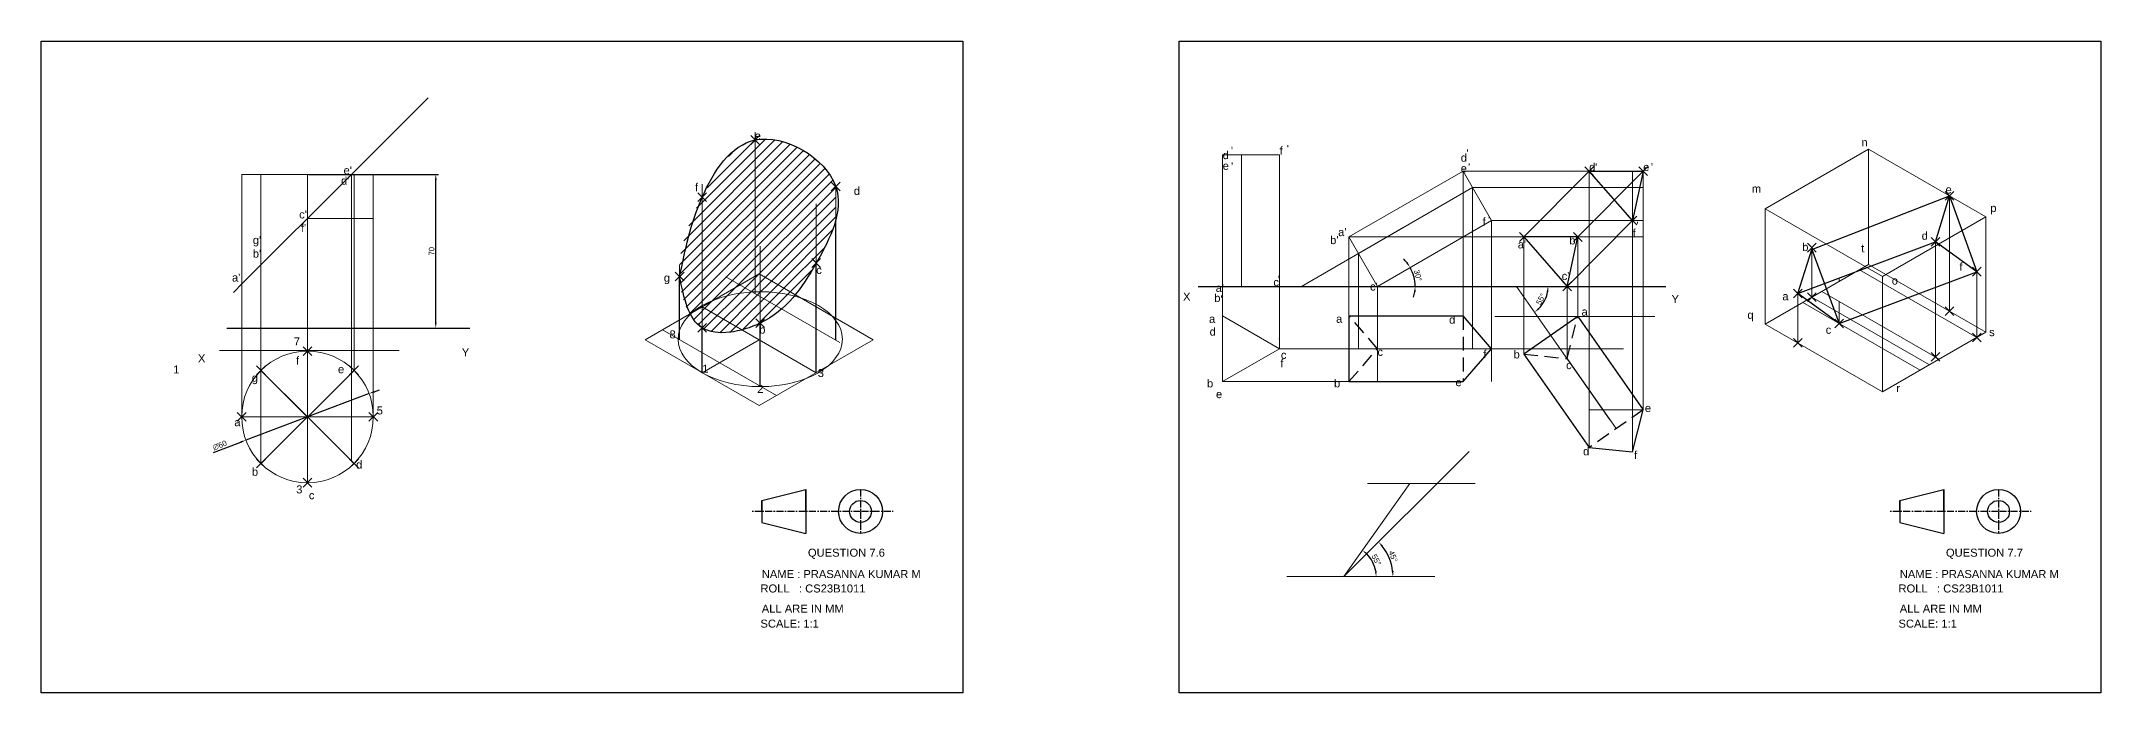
# Model space of a CAD drawing. Header units: millimetres. Extents: x -5 to 7830, y -5 to 1402.
# Drawn here: x 5088 to 6027, y 334 to 631 of the extents above; entities that cross this region are included whole.
import ezdxf

# ---------------------------------------------------------------- set-up
doc = ezdxf.new("R2010")
doc.units = ezdxf.units.MM
doc.header["$PDMODE"] = 3
doc.header["$PDSIZE"] = 2
doc.linetypes.add('CENTER', pattern=[50.8, 31.75, -6.35, 6.35, -6.35])
doc.linetypes.add('HIDDEN', pattern=[9.525, 6.35, -3.175])
doc.styles.get("Standard").update_dxf_attribs({"font": 'arial.ttf'})
doc.dimstyles.new('ISO-25', dxfattribs={"dimtxt": 2.5, "dimasz": 2.5, "dimexe": 1.25, "dimexo": 0.625, "dimtad": 1, "dimtxsty": 'Standard', "dimcen": 2.5, "dimadec": 0, "dimazin": 0, "dimtfac": 1, "dimtmove": 0, "dimatfit": 3, "dimfxl": 1, "dimarcsym": 0})

# ---------------------------------------------------------------- blocks, each defined once
blk = doc.blocks.new('*D37')
at = {"color": 0, "linetype": 'ByBlock', "lineweight": -2, "transparency": 16777216}
for p, q in [((5237.29, 470.66), (5181.16, 449.46)), ((5239.63, 471.54), (5241.97, 472.43)), ((5166.42, 443.89), (5178.82, 448.58))]:
    blk.add_line(p, q, dxfattribs=at)
at = {"color": 0, "linetype": 'ByBlock', "lineweight": 5, "transparency": 16777216}
for points in [[(5239.49, 471.93), (5239.78, 471.15), (5237.29, 470.66)], [(5178.68, 448.97), (5178.97, 448.19), (5181.16, 449.46)]]:
    blk.add_solid(points, dxfattribs=at)
at = {"layer": 'Defpoints', "color": 0, "linetype": 'ByBlock', "lineweight": 5, "transparency": 16777216}
for p in [(5237.29, 470.66), (5181.16, 449.46)]:
    blk.add_point(p, dxfattribs=at)
at = {"color": 0, "linetype": 'ByBlock', "lineweight": 5, "transparency": 16777216, "insert": (5169.25, 447.07), "char_height": 2.5, "attachment_point": 5, "rotation": 20.68865}
blk.add_mtext('∅60', dxfattribs=at)
blk = doc.blocks.new('*D38')
at = {"color": 0, "linetype": 'ByBlock', "lineweight": -2, "transparency": 16777216}
for p, q in [((5209.85, 570.55), (5268.94, 570.55)), ((5267.69, 503.05), (5267.69, 568.05)), ((5209.85, 500.55), (5268.94, 500.55))]:
    blk.add_line(p, q, dxfattribs=at)
at = {"color": 0, "linetype": 'ByBlock', "lineweight": 5, "transparency": 16777216}
for points in [[(5267.28, 568.05), (5268.11, 568.05), (5267.69, 570.55)], [(5267.28, 503.05), (5268.11, 503.05), (5267.69, 500.55)]]:
    blk.add_solid(points, dxfattribs=at)
at = {"layer": 'Defpoints', "color": 0, "linetype": 'ByBlock', "lineweight": 5, "transparency": 16777216}
for p in [(5209.23, 570.55), (5267.69, 570.55), (5209.23, 500.55)]:
    blk.add_point(p, dxfattribs=at)
at = {"color": 0, "linetype": 'ByBlock', "lineweight": 5, "transparency": 16777216, "insert": (5265.79, 535.55), "char_height": 2.5, "attachment_point": 5, "rotation": 90}
blk.add_mtext('70', dxfattribs=at)
blk = doc.blocks.new('*D39')
at = {"color": 0, "linetype": 'ByBlock', "lineweight": -2, "transparency": 16777216}
for start, end in [(38.34222, 46.68445), (0, 30), (343.31555, 351.65778)]:
    blk.add_arc((5696.86, 519.55), 17.19, start, end, dxfattribs=at)
at = {"color": 0, "linetype": 'ByBlock', "lineweight": 18, "transparency": 16777216}
for points in [[(5710.69, 530.44), (5710, 529.98), (5711.75, 528.14)], [(5713.45, 517.09), (5714.28, 517.03), (5714.05, 519.55)]]:
    blk.add_solid(points, dxfattribs=at)
at = {"layer": 'Defpoints', "color": 0, "linetype": 'ByBlock', "lineweight": 18, "transparency": 16777216}
for p in [(5748.83, 549.55), (5615.08, 519.55), (5696.86, 519.55), (5713.79, 522.53), (5828.27, 519.55)]:
    blk.add_point(p, dxfattribs=at)
at = {"color": 0, "linetype": 'ByBlock', "lineweight": 18, "transparency": 16777216, "insert": (5715.3, 524.49), "char_height": 2.5, "attachment_point": 5, "rotation": 285}
blk.add_mtext('30°', dxfattribs=at)
blk = doc.blocks.new('*D40')
at = {"color": 0, "linetype": 'ByBlock', "lineweight": -2, "transparency": 16777216}
blk.add_arc((5760.24, 519.55), 14.35, 314.99737, 350.00263, dxfattribs=at)
at = {"color": 0, "linetype": 'ByBlock', "lineweight": 18, "transparency": 16777216}
for points in [[(5773.96, 517.1), (5774.79, 517.02), (5774.59, 519.55)], [(5770.66, 509.09), (5770.12, 509.72), (5768.47, 507.8)]]:
    blk.add_solid(points, dxfattribs=at)
at = {"layer": 'Defpoints', "color": 0, "linetype": 'ByBlock', "lineweight": 18, "transparency": 16777216}
for p in [(5615.08, 519.55), (5760.24, 519.55), (5828.27, 519.55), (5771.75, 510.98), (5802.8, 458.77)]:
    blk.add_point(p, dxfattribs=at)
at = {"color": 0, "linetype": 'ByBlock', "lineweight": 18, "transparency": 16777216, "insert": (5771.29, 513.8), "char_height": 2.5, "attachment_point": 5, "rotation": 62.5}
blk.add_mtext('55°', dxfattribs=at)
blk = doc.blocks.new('*D64')
at = {"color": 0, "linetype": 'ByBlock', "lineweight": -2, "transparency": 16777216}
blk.add_arc((5681.57, 387.23), 22.35, 6.41092, 38.58908, dxfattribs=at)
at = {"color": 0, "linetype": 'ByBlock', "lineweight": 5, "transparency": 16777216}
for points in [[(5698.73, 400.9), (5699.35, 401.45), (5697.37, 403.04)], [(5704.2, 389.75), (5703.36, 389.71), (5703.92, 387.23)]]:
    blk.add_solid(points, dxfattribs=at)
at = {"layer": 'Defpoints', "color": 0, "linetype": 'ByBlock', "lineweight": 5, "transparency": 16777216}
for p in [(5738.69, 444.36), (5655.61, 387.23), (5681.57, 387.23), (5703.16, 393.02), (5723.04, 387.23)]:
    blk.add_point(p, dxfattribs=at)
at = {"color": 0, "linetype": 'ByBlock', "lineweight": 18, "transparency": 16777216, "insert": (5703.97, 396.51), "char_height": 2.5, "attachment_point": 5, "rotation": 292.5}
blk.add_mtext('45°', dxfattribs=at)
blk = doc.blocks.new('*D65')
at = {"color": 0, "linetype": 'ByBlock', "lineweight": -2, "transparency": 16777216}
blk.add_arc((5681.57, 387.23), 14.7, 9.75278, 44.98283, dxfattribs=at)
at = {"color": 0, "linetype": 'ByBlock', "lineweight": 5, "transparency": 16777216}
for points in [[(5691.7, 397.31), (5692.24, 397.95), (5690.06, 399.24)], [(5696.47, 389.76), (5695.64, 389.69), (5696.27, 387.23)]]:
    blk.add_solid(points, dxfattribs=at)
at = {"layer": 'Defpoints', "color": 0, "linetype": 'ByBlock', "lineweight": 5, "transparency": 16777216}
for p in [(5711.57, 429.66), (5655.61, 387.23), (5681.57, 387.23), (5695.53, 391.84), (5723.04, 387.23)]:
    blk.add_point(p, dxfattribs=at)
at = {"color": 0, "linetype": 'ByBlock', "lineweight": 18, "transparency": 16777216, "insert": (5696.31, 394.87), "char_height": 2.5, "attachment_point": 5, "rotation": 297.36781}
blk.add_mtext('55°', dxfattribs=at)

msp = doc.modelspace()

# ---------------------------------------------------------------- hatches: boundary and pattern name
at = {"linetype": 'ByBlock', "lineweight": 30}
h = msp.add_hatch(dxfattribs=at)
h.set_pattern_fill('ANSI31', color=0)
edge = h.paths.add_edge_path()
edge.add_spline(control_points=[(5449.94, 565.08), (5445.321, 578.185), (5426.491, 589.202), (5413.254, 586.26)], knot_values=[0, 0, 0, 0, 42.3606798, 42.3606798, 42.3606798, 42.3606798], degree=3, periodic=0)
edge.add_line((5413.254, 586.26), (5413.254, 524.144))
edge.add_line((5413.254, 524.144), (5415.087, 525.202))
edge.add_line((5415.087, 525.202), (5431.417, 515.774))
edge.add_spline(control_points=[(5431.417, 515.774), (5434.965, 520.105), (5438.031, 524.983), (5441.068, 530.202)], knot_values=[72.6209002, 72.6209002, 72.6209002, 72.6209002, 89.5345809, 89.5345809, 89.5345809, 89.5345809], degree=3, periodic=0)
edge.add_spline(control_points=[(5441.068, 530.202), (5444.629, 536.321), (5448.152, 542.908), (5449.94, 549.452)], knot_values=[89.5345809, 89.5345809, 89.5345809, 89.5345809, 109.3690848, 109.3690848, 109.3690848, 109.3690848], degree=3, periodic=0)
edge.add_line((5449.94, 549.452), (5449.94, 565.08))
edge = h.paths.add_edge_path()
edge.add_spline(control_points=[(5413.254, 586.26), (5402.152, 583.793), (5394.984, 571.508), (5389.106, 560.202)], knot_values=[0, 0, 0, 0, 35.5267193, 35.5267193, 35.5267193, 35.5267193], degree=3, periodic=0)
edge.add_line((5389.106, 560.202), (5389.106, 510.202))
edge.add_line((5389.106, 510.202), (5413.254, 524.144))
edge.add_line((5413.254, 524.144), (5413.254, 586.26))
edge = h.paths.add_edge_path()
edge.add_spline(control_points=[(5389.106, 560.202), (5383.735, 549.87), (5379.441, 540.356), (5378.836, 529.366)], knot_values=[203.4105648, 203.4105648, 203.4105648, 203.4105648, 235.8760354, 235.8760354, 235.8760354, 235.8760354], degree=3, periodic=0)
edge.add_line((5378.836, 529.366), (5378.836, 524.028))
edge.add_spline(control_points=[(5378.836, 524.028), (5379.157, 518.132), (5380.554, 511.753), (5383.346, 506.876)], knot_values=[0, 0, 0, 0, 16.6255229, 16.6255229, 16.6255229, 16.6255229], degree=3, periodic=0)
edge.add_line((5383.346, 506.876), (5389.106, 510.202))
edge.add_line((5389.106, 510.202), (5389.106, 560.202))
edge = h.paths.add_edge_path()
edge.add_line((5415.578, 514.918), (5406.427, 520.202))
edge.add_line((5406.427, 520.202), (5389.106, 510.202))
edge.add_line((5389.106, 510.202), (5407.391, 499.645))
edge.add_spline(control_points=[(5407.391, 499.645), (5410.232, 500.437), (5413.022, 501.536), (5415.578, 502.815)], knot_values=[44.0930802, 44.0930802, 44.0930802, 44.0930802, 52.1208416, 52.1208416, 52.1208416, 52.1208416], degree=3, periodic=0)
edge.add_line((5415.578, 502.815), (5415.578, 514.918))
edge = h.paths.add_edge_path()
edge.add_line((5415.578, 524.918), (5415.578, 514.918))
edge.add_line((5415.578, 514.918), (5425.248, 509.335))
edge.add_spline(control_points=[(5425.248, 509.335), (5427.488, 511.304), (5429.522, 513.461), (5431.417, 515.774)], knot_values=[63.586495, 63.586495, 63.586495, 63.586495, 72.6209002, 72.6209002, 72.6209002, 72.6209002], degree=3, periodic=0)
edge.add_line((5431.417, 515.774), (5415.578, 524.918))
h.paths.add_polyline_path([(5413.254, 524.144), (5406.427, 520.202), (5413.254, 516.26)], flags=17)
h.paths.add_polyline_path([(5415.578, 524.918), (5415.087, 525.202), (5413.254, 524.144), (5413.254, 516.26), (5415.578, 514.918)])
edge = h.paths.add_edge_path()
edge.add_line((5415.578, 514.918), (5415.578, 502.815))
edge.add_spline(control_points=[(5415.578, 502.815), (5419.229, 504.642), (5422.405, 506.837), (5425.248, 509.335)], knot_values=[52.1208416, 52.1208416, 52.1208416, 52.1208416, 63.586495, 63.586495, 63.586495, 63.586495], degree=3, periodic=0)
edge.add_line((5425.248, 509.335), (5415.578, 514.918))
edge = h.paths.add_edge_path()
edge.add_line((5389.106, 510.202), (5389.106, 500.624))
edge.add_spline(control_points=[(5389.106, 500.624), (5393.995, 497.625), (5400.831, 497.817), (5407.391, 499.645)], knot_values=[25.5587079, 25.5587079, 25.5587079, 25.5587079, 44.0930802, 44.0930802, 44.0930802, 44.0930802], degree=3, periodic=0)
edge.add_line((5407.391, 499.645), (5389.106, 510.202))
edge = h.paths.add_edge_path()
edge.add_line((5389.106, 510.202), (5383.346, 506.876))
edge.add_spline(control_points=[(5383.346, 506.876), (5384.847, 504.256), (5386.75, 502.069), (5389.106, 500.624)], knot_values=[16.6255229, 16.6255229, 16.6255229, 16.6255229, 25.5587079, 25.5587079, 25.5587079, 25.5587079], degree=3, periodic=0)
edge.add_line((5389.106, 500.624), (5389.106, 510.202))
h.paths.add_polyline_path([(5412.352, 585.632), (5416.566, 585.632), (5416.566, 589.774), (5412.352, 589.774)], flags=9)

# ---------------------------------------------------------------- linework, layer by layer
at = {"color": 0, "linetype": 'ByBlock', "lineweight": 30}
for p, q in [((5229.229, 570.549), (5264.175, 605.494)), ((5179.646, 520.966), (5175.49, 516.809))]:
    msp.add_line(p, q, dxfattribs=at)
at = {"color": 4, "linetype": 'ByBlock', "lineweight": 18}
for p, q in [((5413.254, 516.26), (5413.254, 589.774)), ((5449.94, 495.08), (5449.94, 565.08)), ((5441.068, 480.202), (5441.068, 557.113)), ((5415.578, 474.028), (5415.578, 537.857)), ((5378.836, 495.241), (5378.836, 529.366))]:
    msp.add_line(p, q, dxfattribs=at)
at = {"color": 7, "linetype": 'ByBlock', "lineweight": 5, "true_color": 0xffffff}
for p, q in [((5873.553, 554.879), (5920.647, 582.068)), ((5920.647, 529.568), (5920.647, 582.068)), ((5920.647, 582.068), (5974.175, 551.164)), ((5873.553, 502.379), (5873.553, 554.879)), ((5927.082, 523.974), (5873.553, 554.879)), ((5927.082, 523.974), (5974.175, 551.164)), ((5974.175, 498.664), (5974.175, 551.164)), ((5873.553, 502.379), (5920.647, 529.568)), ((5974.175, 498.664), (5920.647, 529.568)), ((5927.082, 471.474), (5927.082, 523.974)), ((5927.082, 471.474), (5873.553, 502.379)), ((5927.082, 471.474), (5974.175, 498.664))]:
    msp.add_line(p, q, dxfattribs=at)
at = {"linetype": 'ByBlock', "lineweight": 18}
for p, q in [((5626.298, 519.549), (5626.298, 579.549)), ((5652.278, 579.549), (5626.298, 579.549)), ((5634.958, 519.549), (5634.958, 579.549)), ((5652.278, 519.549), (5652.278, 579.549)), ((5389.106, 480.202), (5389.106, 566.085)), ((5683.874, 542.049), (5735.835, 572.049)), ((5688.204, 534.549), (5740.165, 564.549)), ((5748.825, 549.549), (5735.835, 572.049)), ((5735.835, 572.049), (5735.835, 506.136)), ((5735.835, 572.049), (5817.932, 572.049)), ((5740.165, 564.549), (5817.932, 564.549)), ((5740.165, 564.549), (5740.165, 491.136)), ((5793.358, 446.107), (5793.358, 572.049)), ((5813.096, 444.07), (5813.096, 572.049)), ((5817.932, 463.314), (5817.932, 572.049)), ((5662.223, 519.549), (5708.854, 546.472)), ((5696.864, 519.549), (5748.825, 549.549)), ((5748.825, 549.549), (5748.825, 476.136)), ((5748.825, 549.549), (5817.932, 549.549)), ((5683.874, 542.049), (5696.864, 519.549)), ((5683.874, 542.049), (5683.874, 476.136)), ((5683.874, 542.049), (5817.932, 542.049)), ((5763.554, 488.671), (5763.554, 542.049)), ((5788.129, 505.879), (5788.129, 542.049)), ((5688.204, 534.549), (5688.204, 491.136)), ((5363.126, 495.202), (5415.087, 525.202)), ((5415.087, 525.202), (5467.049, 495.202)), ((5626.298, 506.136), (5626.298, 519.549)), ((5626.298, 519.549), (5652.278, 519.549)), ((5652.278, 491.136), (5652.278, 519.549)), ((5696.864, 519.549), (5696.864, 476.136)), ((5760.245, 519.549), (5802.801, 458.773)), ((5783.292, 486.634), (5783.292, 519.549)), ((5389.106, 510.202), (5441.068, 480.202)), ((5415.087, 465.202), (5363.126, 495.202)), ((5415.087, 495.202), (5389.106, 480.202)), ((5467.049, 495.202), (5415.087, 465.202)), ((5651.893, 495.582), (5652.278, 495.805)), ((5652.278, 491.136), (5808.998, 491.136)), ((5783.292, 486.634), (5805.645, 454.711)), ((5626.298, 476.136), (5683.874, 476.136)), ((5681.566, 387.234), (5738.689, 444.357)), ((5681.566, 387.234), (5711.566, 429.66)), ((5692.348, 429.66), (5741.319, 429.66)), ((5655.611, 387.234), (5723.04, 387.234))]:
    msp.add_line(p, q, dxfattribs=at)
at = {"color": 0, "linetype": 'ByBlock', "lineweight": 18}
for p, q in [((5179.229, 570.549), (5239.229, 570.549)), ((5179.229, 460.06), (5179.229, 570.549)), ((5179.646, 520.966), (5229.229, 570.549)), ((5188.016, 500.549), (5188.016, 570.549)), ((5209.229, 500.549), (5209.229, 570.549)), ((5230.442, 500.549), (5230.442, 570.549)), ((5239.229, 460.06), (5239.229, 570.549)), ((5209.229, 500.549), (5209.229, 550.549)), ((5209.229, 550.549), (5239.229, 550.549)), ((5188.016, 481.274), (5188.016, 500.549)), ((5209.229, 430.06), (5209.229, 500.549)), ((5230.442, 481.274), (5230.442, 500.549)), ((5250.934, 490.305), (5169.191, 490.305)), ((5209.229, 460.06), (5188.016, 481.274)), ((5188.016, 481.274), (5230.442, 438.847)), ((5188.016, 438.847), (5230.442, 481.274)), ((5179.229, 460.06), (5239.229, 460.06))]:
    msp.add_line(p, q, dxfattribs=at)
at = {"color": 3, "linetype": 'ByBlock', "lineweight": 18}
for p, q in [((5229.229, 570.549), (5229.229, 440.06)), ((5209.229, 550.549), (5209.229, 430.06)), ((5188.016, 529.335), (5188.016, 438.847)), ((5179.229, 520.549), (5179.229, 460.06))]:
    msp.add_line(p, q, dxfattribs=at)
at = {"color": 7, "linetype": 'ByBlock', "lineweight": 30, "true_color": 0xffffff}
for p, q in [((5763.554, 542.049), (5793.358, 572.049)), ((5788.129, 542.049), (5817.932, 572.049)), ((5793.358, 572.049), (5817.932, 572.049)), ((5813.096, 549.549), (5793.358, 572.049)), ((5817.932, 572.049), (5813.096, 549.549)), ((5783.292, 519.549), (5813.096, 549.549)), ((5763.554, 542.049), (5783.292, 519.549)), ((5788.129, 542.049), (5763.554, 542.049)), ((5783.292, 519.549), (5788.129, 542.049))]:
    msp.add_line(p, q, dxfattribs=at)
at = {"color": 3, "linetype": 'ByBlock', "lineweight": 30}
for p, q in [((5894.836, 536.419), (5957.509, 560.786)), ((5951.128, 539.895), (5957.509, 560.786)), ((5957.509, 560.786), (5969.986, 526.245)), ((5449.94, 495.08), (5449.94, 549.452)), ((5888.455, 516.275), (5951.128, 539.895)), ((5888.455, 516.275), (5894.836, 536.419)), ((5894.836, 536.419), (5907.314, 502.625)), ((5969.986, 526.245), (5951.128, 539.895)), ((5441.068, 480.202), (5441.068, 530.202)), ((5907.314, 502.625), (5969.986, 526.245)), ((5378.836, 495.241), (5378.836, 524.028)), ((5907.314, 502.625), (5888.455, 516.275)), ((5389.106, 480.202), (5389.106, 500.624)), ((5415.578, 474.028), (5415.578, 502.815))]:
    msp.add_line(p, q, dxfattribs=at)
at = {"color": 4, "linetype": 'ByBlock', "lineweight": 5}
for p, q in [((5957.509, 508.286), (5957.509, 560.786)), ((5894.836, 514.666), (5894.836, 536.419)), ((5951.128, 487.395), (5951.128, 539.895)), ((5969.986, 496.245), (5969.986, 526.245)), ((5888.455, 493.775), (5888.455, 516.275)), ((5907.314, 521.87), (5907.314, 523.382)), ((5907.314, 502.625), (5907.314, 512.691))]:
    msp.add_line(p, q, dxfattribs=at)
at = {"color": 0, "linetype": 'ByBlock', "lineweight": 5}
for p, q in [((5916.458, 527.15), (5969.986, 496.245)), ((5899.364, 517.281), (5952.893, 486.376)), ((5890.647, 512.248), (5944.175, 481.343)), ((5894.836, 514.666), (5948.364, 483.761))]:
    msp.add_line(p, q, dxfattribs=at)
at = {"color": 2, "linetype": 'ByBlock', "lineweight": 18}
for p, q in [((5399.919, 523.959), (5451.773, 494.021)), ((5823.214, 505.879), (5750.376, 505.879))]:
    msp.add_line(p, q, dxfattribs=at)
for p, q in [((5615.082, 519.549), (5828.273, 519.549)), ((5172.52, 500.549), (5283.274, 500.549)), ((5416.271, 421.965), (5436.271, 426.965)), ((5436.271, 416.965), (5436.271, 426.965)), ((5436.271, 426.965), (5436.271, 406.965)), ((5934.913, 421.965), (5954.913, 426.965)), ((5954.913, 416.965), (5954.913, 426.965)), ((5954.913, 426.965), (5954.913, 406.965)), ((5416.271, 416.965), (5416.271, 421.965)), ((5416.271, 421.965), (5416.271, 411.965)), ((5934.913, 416.965), (5934.913, 421.965)), ((5934.913, 421.965), (5934.913, 411.965)), ((5416.271, 411.965), (5436.271, 406.965)), ((5934.913, 411.965), (5954.913, 406.965))]:
    msp.add_line(p, q)
at = {"color": 40, "linetype": 'ByBlock', "lineweight": 18, "true_color": 0xf8d731}
msp.add_line((5371.015, 499.757), (5422.976, 469.757), dxfattribs=at)
at = {"linetype": 'HIDDEN', "lineweight": 30}
for p, q in [((5696.864, 491.136), (5683.874, 506.136)), ((5735.835, 506.136), (5735.835, 476.136)), ((5783.292, 486.634), (5788.129, 505.879)), ((5683.874, 476.136), (5696.864, 491.136)), ((5763.554, 488.671), (5783.292, 486.634)), ((5817.932, 463.314), (5793.358, 446.107))]:
    msp.add_line(p, q, dxfattribs=at)
at = {"linetype": 'ByBlock', "lineweight": 30}
for p, q in [((5683.874, 506.136), (5683.874, 476.136)), ((5683.874, 506.136), (5735.835, 506.136)), ((5748.825, 491.136), (5735.835, 506.136)), ((5788.129, 505.879), (5763.554, 488.671)), ((5788.129, 505.879), (5817.932, 463.314)), ((5735.835, 476.136), (5748.825, 491.136)), ((5763.554, 488.671), (5793.358, 446.107)), ((5683.874, 476.136), (5735.835, 476.136)), ((5813.096, 444.07), (5817.932, 463.314)), ((5793.358, 446.107), (5813.096, 444.07))]:
    msp.add_line(p, q, dxfattribs=at)
at = {"color": 2, "linetype": 'ByBlock', "lineweight": 15}
msp.add_line((5817.932, 463.314), (5793.358, 463.314), dxfattribs=at)
at = {"linetype": 'CENTER', "ltscale": 0.1}
for p, q in [((5461.271, 426.965), (5461.271, 406.965)), ((5979.913, 426.965), (5979.913, 406.965)), ((5416.271, 416.965), (5411.724, 416.965)), ((5436.271, 416.965), (5416.271, 416.965)), ((5461.271, 416.965), (5436.271, 416.965)), ((5461.716, 417.03), (5476.114, 417.03)), ((5934.913, 416.965), (5930.365, 416.965)), ((5954.913, 416.965), (5934.913, 416.965)), ((5979.913, 416.965), (5954.913, 416.965)), ((5980.358, 417.03), (5994.755, 417.03))]:
    msp.add_line(p, q, dxfattribs=at)
for points in [[(5087.865, 631.296), (5507.865, 631.296), (5507.865, 334.296), (5087.865, 334.296)], [(5606.506, 631.296), (6026.506, 631.296), (6026.506, 334.296), (5606.506, 334.296)]]:
    msp.add_lwpolyline(points, close=True)
at = {"linetype": 'ByBlock', "lineweight": 18}
msp.add_lwpolyline([(5626.298, 506.136), (5626.298, 476.136), (5652.278, 491.136)], close=True, dxfattribs=at)
at = {"color": 0, "linetype": 'ByBlock', "lineweight": 18}
msp.add_circle((5209.229, 460.06), 30, dxfattribs=at)
for centre, radius in [((5461.271, 416.965), 10), ((5979.913, 416.965), 10), ((5461.271, 416.965), 5), ((5979.913, 416.965), 5)]:
    msp.add_circle(centre, radius)
at = {"color": 3, "linetype": 'ByBlock', "lineweight": 5}
msp.add_ellipse((5415.578, 495.485), major_axis=(-37.437, 0), ratio=0.5773503, dxfattribs=at)
at = {"color": 3, "linetype": 'ByBlock', "lineweight": 30}
msp.add_spline([(5378.836, 524.028), (5389.106, 500.624), (5415.578, 502.815), (5441.068, 530.202), (5449.94, 565.08), (5413.254, 586.26), (5389.106, 560.202), (5378.836, 524.028)], degree=3, dxfattribs=at)
at = {"color": 4, "linetype": 'ByBlock', "lineweight": 18}
for p in [(5413.254, 586.26), (5449.94, 565.08), (5389.106, 560.202), (5378.836, 524.028), (5441.068, 530.202), (5389.106, 500.624), (5415.578, 502.815)]:
    msp.add_point(p, dxfattribs=at)
at = {"color": 2, "linetype": 'ByBlock', "lineweight": 18}
for p in [(5793.358, 572.049), (5817.932, 572.049), (5813.096, 549.549), (5763.554, 542.049), (5788.129, 542.049), (5783.292, 519.549)]:
    msp.add_point(p, dxfattribs=at)
at = {"color": 3, "linetype": 'ByBlock', "lineweight": 5}
for p in [(5957.509, 560.786), (5894.836, 537.166), (5951.128, 539.895), (5969.986, 526.245), (5888.455, 516.275), (5907.314, 502.625)]:
    msp.add_point(p, dxfattribs=at)
at = {"color": 7, "linetype": 'ByBlock', "lineweight": 5, "true_color": 0xffffff}
for p in [(5894.836, 514.666), (5957.509, 508.286), (5969.986, 496.245), (5951.128, 487.395)]:
    msp.add_point(p, dxfattribs=at)
at = {"color": 0, "linetype": 'ByBlock', "lineweight": 5}
for p in [(5907.314, 502.625), (5888.455, 493.775)]:
    msp.add_point(p, dxfattribs=at)
at = {"color": 0, "linetype": 'ByBlock', "lineweight": 18}
for p in [(5209.229, 490.06), (5188.016, 481.274), (5230.442, 481.274), (5179.229, 460.06), (5239.229, 460.06), (5188.016, 438.847), (5209.229, 430.06), (5230.442, 438.847)]:
    msp.add_point(p, dxfattribs=at)

# ---------------------------------------------------------------- texts
for s, height, p in [('e', 3.647, (5413.043, 586.382)), ("'", 3.647, (5630.068, 579.549)), ('f', 3.647, (5652.278, 579.609)), ("'", 3.647, (5655.542, 580.357)), ("'", 3.647, (5737.416, 578.375)), ('n', 3.647, (5917.411, 583.41)), ("e'", 3.6468, (5225.657, 570.608)), ('d', 3.647, (5626.298, 577.526)), ('e', 3.647, (5626.298, 572.665)), ("'", 3.647, (5630.12, 572.452)), ('d', 3.647, (5734.8, 576.372)), ('e', 3.647, (5734.8, 571.511)), ("'", 3.647, (5738.124, 572.049)), ('d', 3.647, (5793.358, 572.109)), ("'", 3.647, (5796.036, 572.049)), ('e', 3.647, (5817.932, 572.109)), ("'", 3.647, (5821.473, 572.072)), ("d'", 3.6468, (5224.512, 565.892)), ('f', 3.647, (5385.84, 562.93)), ('d', 3.647, (5458.211, 561.246)), ('m', 3.647, (5867.447, 562.244)), ('e', 3.647, (5955.738, 561.868)), ("c'", 3.6468, (5205.441, 550.504)), ('p', 3.647, (5976.144, 553.445)), ("f'", 3.6468, (5206.201, 544.362)), ("a'", 3.6468, (5678.919, 542.447)), ('f', 3.647, (5744.762, 547.203)), ("'", 3.647, (5747.206, 547.914)), ('f', 3.647, (5813.096, 542.049)), ("'", 3.647, (5814.919, 545.455)), ('d', 3.647, (5944.868, 540.798)), ("g'", 3.6468, (5184.307, 538.843)), ("b'", 3.6468, (5184.307, 532.633)), ("b'", 3.6468, (5675.281, 538.813)), ("a'", 3.6468, (5760.777, 536.847)), ("b'", 3.6468, (5784.28, 538.664)), ('b', 3.647, (5890.42, 535.669)), ('t', 3.647, (5917.295, 535.085)), ('c', 3.647, (5441.068, 525.189)), ("c'", 3.6468, (5780.791, 522.46)), ('f', 3.647, (5962.082, 526.659)), ("a'", 3.6468, (5174.819, 521.737)), ('g', 3.647, (5371.613, 521.67)), ('X', 3.647, (5608.244, 513.022)), ('b', 3.647, (5622.455, 512.444)), ("a'", 3.6468, (5623.114, 517)), ('c', 3.647, (5649.408, 519.609)), ("'", 3.647, (5651.448, 520.781)), ("c'", 3.6468, (5693.453, 517.639)), ('o', 3.647, (5931.224, 520.366)), ("'", 3.647, (5625.246, 511.758)), ('a', 3.647, (5789.846, 506.196)), ('Y', 3.647, (5830.878, 511.968)), ('q', 3.647, (5865.444, 504.722)), ('a', 3.647, (5881.376, 513.193)), ('8', 3.647, (5374.203, 495.845)), ('b', 3.647, (5415.087, 498.012)), ('a', 3.647, (5620.095, 502.892)), ('d', 3.647, (5620.364, 497.089)), ('a', 3.647, (5677.994, 502.945)), ('d', 3.647, (5729.489, 502.536)), ('c', 3.647, (5901.123, 497.922)), ('s', 3.647, (5975.596, 496.855)), ('X', 3.647, (5159.294, 484.893)), ('7', 3.647, (5202.987, 492.635)), ('Y', 3.647, (5279.555, 487.671)), ('c', 3.647, (5652.833, 486.472)), ('c', 3.647, (5696.864, 487.905)), ('f', 3.647, (5745.095, 486.829)), ('b', 3.647, (5758.863, 486.707)), ('1', 3.647, (5148.028, 479.863)), ('g', 3.647, (5183.81, 476.053)), ('f', 3.647, (5203.998, 483.916)), ('e', 3.647, (5223.107, 479.984)), ('1', 3.647, (5389.106, 480.202)), ('3', 3.647, (5441.792, 478.223)), ('f', 3.647, (5652.597, 482.643)), ('c', 3.647, (5782.796, 481.827)), ('2', 3.647, (5414.189, 470.983)), ('b', 3.647, (5619.17, 473.498)), ('e', 3.647, (5623.251, 468.607)), ('b', 3.647, (5677.069, 473.55)), ('e', 3.647, (5732.376, 474.054)), ('r', 3.647, (5933.33, 471.345)), ('5', 3.647, (5240.782, 461.172)), ('e', 3.647, (5818.712, 462.261)), ('a', 3.647, (5175.888, 455.82)), ('d', 3.647, (5790.542, 442.537)), ('f', 3.647, (5813.801, 440.868)), ('b', 3.647, (5183.873, 433.235)), ('d', 3.647, (5231.379, 436.493)), ('3', 3.647, (5204.077, 425.182)), ('c', 3.647, (5209.868, 422.528)), ('QUESTION 7.6', 3.64682, (5437.283, 396.341)), ('QUESTION 7.7', 3.64682, (5955.924, 396.341)), ('NAME : PRASANNA KUMAR M', 3.64682, (5416.252, 386.606)), ('NAME : PRASANNA KUMAR M', 3.64682, (5934.893, 386.606)), ('ROLL   : CS23B1011', 3.64682, (5415.657, 380.029)), ('ROLL   : CS23B1011', 3.64682, (5934.299, 380.029)), ('SCALE: 1:1', 3.6468, (5415.657, 364.008)), ('ALL ARE IN MM', 3.64682, (5416.252, 370.819)), ('SCALE: 1:1', 3.6468, (5934.299, 364.008)), ('ALL ARE IN MM', 3.64682, (5934.893, 370.819))]:
    msp.add_text(s, height=height).set_placement(p)

# ---------------------------------------------------------------- dimensions: what is measured, and where the dimension line sits
at = {"linetype": 'ByBlock', "lineweight": 5}
dim = msp.add_linear_dim(base=(5267.693, 570.549), p1=(5209.229, 500.549), p2=(5209.229, 570.549), angle=90, dimstyle='ISO-25', dxfattribs=at)
dim.commit()
dim.dimension.update_dxf_attribs({"geometry": '*D38', "text_midpoint": (5265.792, 535.549)})
at = {"linetype": 'ByBlock', "lineweight": 18}
for base, line1, line2, picture, middle in [((5713.788, 522.533), ((5615.082, 519.549), (5828.273, 519.549)), ((5696.864, 519.549), (5748.825, 549.549)), '*D39', (5715.301, 524.49)), ((5771.752, 510.982), ((5760.245, 519.549), (5802.801, 458.773)), ((5615.082, 519.549), (5828.273, 519.549)), '*D40', (5771.288, 513.801)), ((5703.159, 393.02), ((5655.611, 387.234), (5723.04, 387.234)), ((5681.566, 387.234), (5738.689, 444.357)), '*D64', (5703.971, 396.514)), ((5695.531, 391.838), ((5655.611, 387.234), (5723.04, 387.234)), ((5681.566, 387.234), (5711.566, 429.66)), '*D65', (5696.309, 394.865))]:
    dim = msp.add_angular_dim_2l(base=base, line1=line1, line2=line2, dimstyle='ISO-25', dxfattribs=at)
    dim.commit()
    dim.dimension.update_dxf_attribs({"geometry": picture, "text_midpoint": middle})
at = {"linetype": 'ByBlock', "lineweight": 5}
dim = msp.add_diameter_dim_2p(p1=(5237.294, 470.659), p2=(5181.163, 449.462), dimstyle='ISO-25', dxfattribs=at)
dim.commit()
dim.dimension.update_dxf_attribs({"geometry": '*D37', "text_midpoint": (5169.949, 445.227), "dimtype": 163})

doc.saveas('drawing.dxf')
